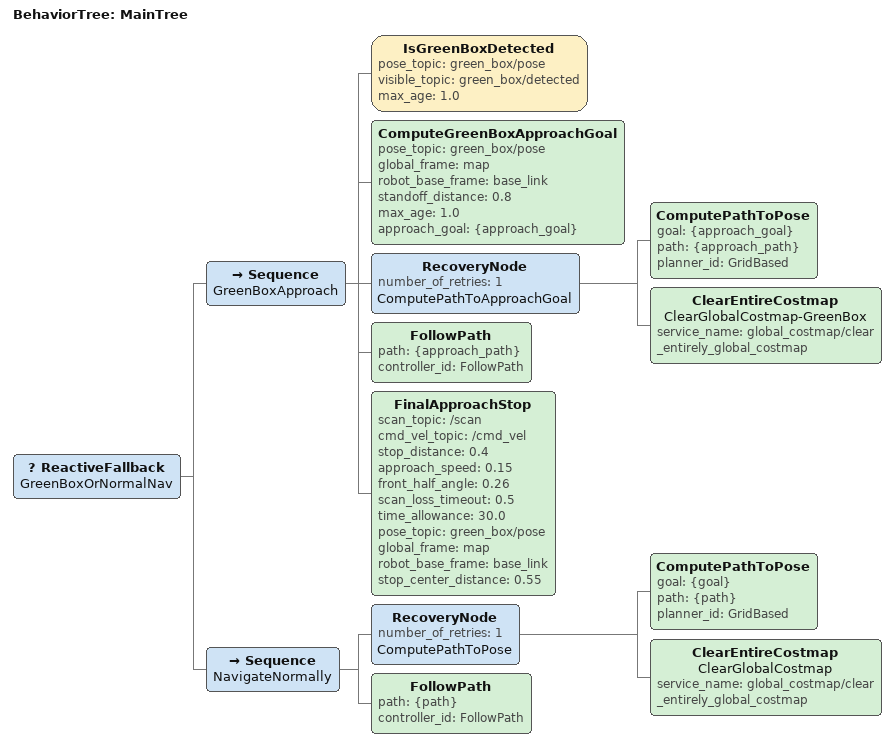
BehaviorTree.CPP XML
<root main_tree_to_execute="MainTree">
  <BehaviorTree ID="MainTree">
    <ReactiveFallback name="GreenBoxOrNormalNav">

      <Sequence name="GreenBoxApproach">
        <IsGreenBoxDetected pose_topic="green_box/pose"
                             visible_topic="green_box/detected"
                             max_age="1.0"/>

        <ComputeGreenBoxApproachGoal pose_topic="green_box/pose"
                                      global_frame="map"
                                      robot_base_frame="base_link"
                                      standoff_distance="0.8"
                                      max_age="1.0"
                                      approach_goal="{approach_goal}"/>

        <RecoveryNode number_of_retries="1" name="ComputePathToApproachGoal">
          <ComputePathToPose goal="{approach_goal}" path="{approach_path}" planner_id="GridBased"/>
          <ClearEntireCostmap name="ClearGlobalCostmap-GreenBox"
                              service_name="global_costmap/clear_entirely_global_costmap"/>
        </RecoveryNode>

        <FollowPath path="{approach_path}" controller_id="FollowPath"/>

        <FinalApproachStop scan_topic="/scan"
                            cmd_vel_topic="/cmd_vel"
                            stop_distance="0.4"
                            approach_speed="0.15"
                            front_half_angle="0.26"
                            scan_loss_timeout="0.5"
                            time_allowance="30.0"
                            pose_topic="green_box/pose"
                            global_frame="map"
                            robot_base_frame="base_link"
                            stop_center_distance="0.55"/>
      </Sequence>

      <Sequence name="NavigateNormally">
        <RecoveryNode number_of_retries="1" name="ComputePathToPose">
          <ComputePathToPose goal="{goal}" path="{path}" planner_id="GridBased"/>
          <ClearEntireCostmap name="ClearGlobalCostmap"
                              service_name="global_costmap/clear_entirely_global_costmap"/>
        </RecoveryNode>
        <FollowPath path="{path}" controller_id="FollowPath"/>
      </Sequence>

    </ReactiveFallback>
  </BehaviorTree>
</root>
